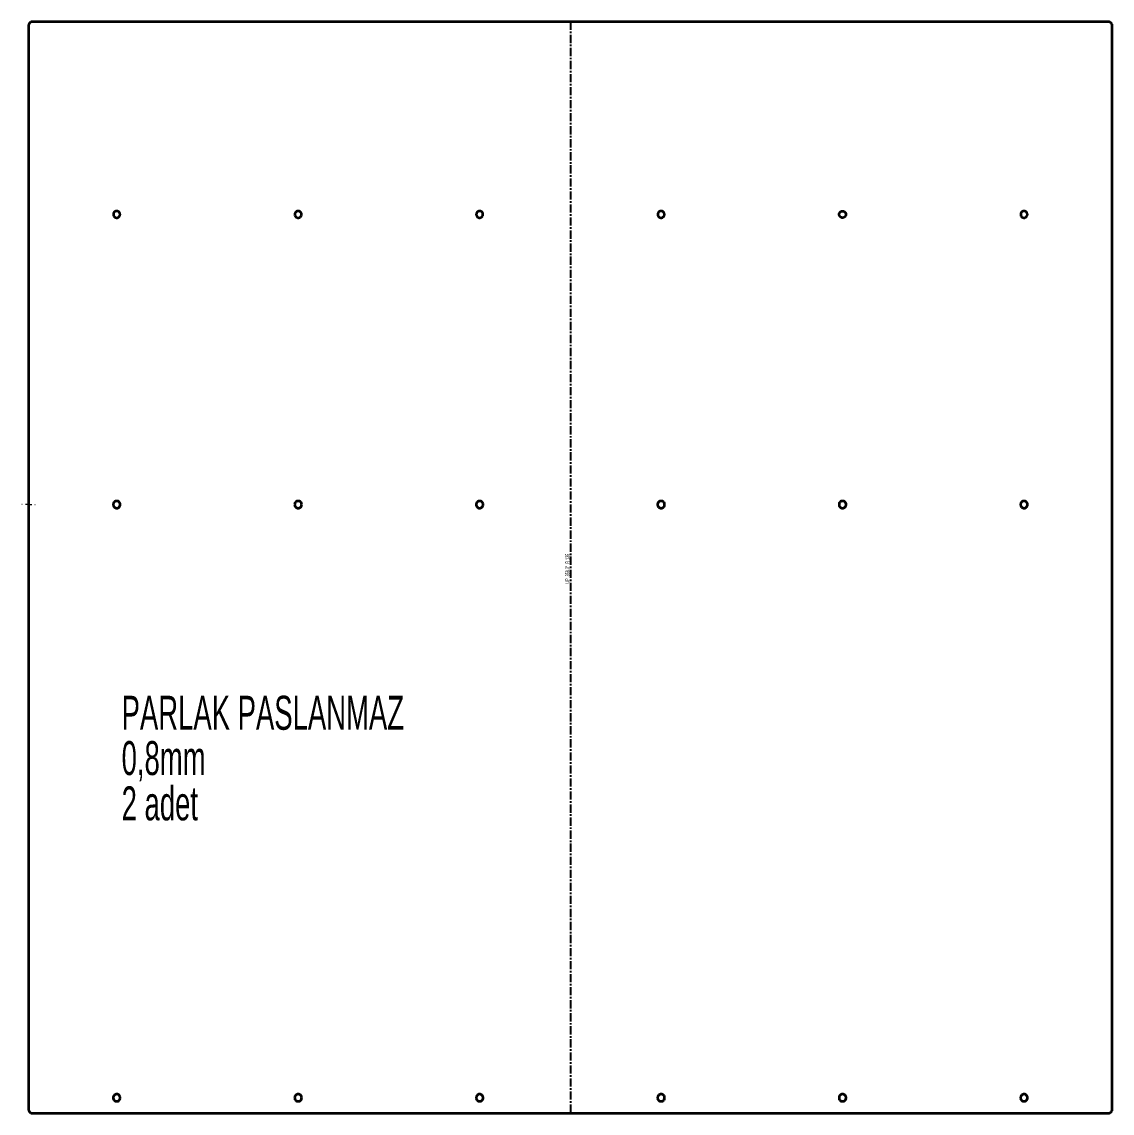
# Model space of a CAD drawing. Header units: millimetres. Extents: x -568 to 562, y -479 to 1082.
# Drawn here: x -317 to 533, y 232 to 1082 of the extents above; entities that cross this region are included whole.
import ezdxf

# ---------------------------------------------------------------- set-up
doc = ezdxf.new("R2010")
doc.units = ezdxf.units.MM
doc.linetypes.add('CENTER', pattern=[10.16, 6.35, -1.27, 1.27, -1.27])
doc.styles.add('SLDTEXTSTYLE0', font='TXT', dxfattribs={"width": 0.605})
doc.styles.add('SLDTEXTSTYLE1', font='TXT', dxfattribs={"width": 0.574118})

# ---------------------------------------------------------------- blocks, each defined once
blk = doc.blocks.new('SW_CENTERMARKSYMBOL_0')
at = {"color": 0, "linetype": 'Continuous', "lineweight": 18}
for p, q in [((-5, 0), (-5.25, 0)), ((0, 0), (-2.5, 0)), ((0, 5), (0, 5.25)), ((0, 0), (0, 2.5)), ((0, 0), (0, -2.5)), ((0, 0), (2.5, 0)), ((5, 0), (5.25, 0)), ((0, -5), (0, -5.25))]:
    blk.add_line(p, q, dxfattribs=at)

msp = doc.modelspace()

# ---------------------------------------------------------------- linework, layer by layer
at = {"color": 7, "linetype": 'Continuous', "lineweight": 35}
for p, q in [((530.13, 1082.12), (-308.35, 1082.12)), ((-311.35, 1079.12), (-311.35, 235.12)), ((533.13, 235.12), (533.13, 1079.12)), ((323.01, 929.52), (322.81, 929.53)), ((-239.91, 706.12), (-240.02, 706.91)), ((-98.49, 706.12), (-98.61, 706.91)), ((37.45, 706.12), (37.57, 705.33)), ((467.16, 706.12), (467.05, 706.91)), ((-98.49, 244.12), (-98.61, 244.91)), ((184.33, 244.12), (184.22, 244.91)), ((-308.35, 232.12), (530.13, 232.12))]:
    msp.add_line(p, q, dxfattribs=at)
at = {"color": 7, "linetype": 'CENTER'}
msp.add_line((110.89, 1082.12), (110.89, 232.12), dxfattribs=at)
at = {"color": 7, "linetype": 'Continuous', "lineweight": 35}
for points, knots in [([(-308.35, 1082.12), (-308.4, 1082.12), (-308.52, 1082.12), (-308.69, 1082.1), (-308.86, 1082.08), (-309.02, 1082.04), (-309.19, 1082), (-309.34, 1081.95), (-309.63, 1081.84), (-310.02, 1081.63), (-310.48, 1081.26), (-310.86, 1080.8), (-311.09, 1080.36), (-311.22, 1080), (-311.29, 1079.71), (-311.34, 1079.42), (-311.34, 1079.22), (-311.35, 1079.12)], [0, 0, 0, 0, 0.037211, 0.07376, 0.109744, 0.145265, 0.180428, 0.21534, 0.250114, 0.374975, 0.499986, 0.624846, 0.749858, 0.812148, 0.874201, 0.936621, 1, 1, 1, 1]), ([(533.13, 1079.12), (533.13, 1079.18), (533.13, 1079.3), (533.11, 1079.47), (533.09, 1079.64), (533.06, 1079.8), (533.01, 1079.96), (532.96, 1080.12), (532.86, 1080.4), (532.64, 1080.8), (532.27, 1081.26), (531.81, 1081.63), (531.38, 1081.86), (531.01, 1082), (530.72, 1082.07), (530.43, 1082.11), (530.23, 1082.12), (530.13, 1082.12)], [0, 0, 0, 0, 0.037209, 0.073756, 0.10974, 0.145261, 0.180424, 0.215338, 0.250114, 0.374975, 0.499986, 0.624846, 0.749858, 0.812146, 0.874199, 0.936619, 1, 1, 1, 1]), ([(-245.24, 932.12), (-245.24, 932.29), (-245.21, 932.63), (-245.06, 933.12), (-244.82, 933.58), (-244.49, 933.97), (-244.1, 934.3), (-243.64, 934.54), (-243.15, 934.69), (-242.64, 934.74), (-242.13, 934.69), (-241.64, 934.54), (-241.19, 934.3), (-240.79, 933.97), (-240.46, 933.58), (-240.22, 933.12), (-240.07, 932.63), (-240.02, 932.12), (-240.07, 931.61), (-240.22, 931.12), (-240.46, 930.67), (-240.79, 930.27), (-241.19, 929.95), (-241.64, 929.71), (-242.13, 929.55), (-242.64, 929.51), (-243.15, 929.55), (-243.64, 929.7), (-244.09, 929.94), (-244.49, 930.27), (-244.82, 930.67), (-245.06, 931.12), (-245.21, 931.61), (-245.24, 931.95), (-245.24, 932.12)], [0, 0, 0, 0, 0.031235, 0.062499, 0.093732, 0.124999, 0.15624, 0.187499, 0.218734, 0.25, 0.281223, 0.312499, 0.343716, 0.375, 0.40622, 0.4375, 0.468727, 0.5, 0.531222, 0.562499, 0.593714, 0.624999, 0.65622, 0.687499, 0.718736, 0.75, 0.78124, 0.8125, 0.843733, 0.875, 0.906224, 0.937499, 0.968732, 1, 1, 1, 1]), ([(-103.83, 932.12), (-103.83, 932.29), (-103.8, 932.63), (-103.65, 933.12), (-103.4, 933.58), (-103.08, 933.97), (-102.68, 934.3), (-102.23, 934.54), (-101.74, 934.69), (-101.23, 934.74), (-100.72, 934.69), (-100.23, 934.54), (-99.77, 934.3), (-99.38, 933.97), (-99.05, 933.58), (-98.81, 933.12), (-98.66, 932.63), (-98.61, 932.12), (-98.66, 931.61), (-98.81, 931.12), (-99.05, 930.67), (-99.38, 930.27), (-99.77, 929.95), (-100.22, 929.71), (-100.72, 929.55), (-101.23, 929.51), (-101.74, 929.55), (-102.23, 929.7), (-102.68, 929.94), (-103.08, 930.27), (-103.4, 930.67), (-103.64, 931.12), (-103.8, 931.61), (-103.83, 931.95), (-103.83, 932.12)], [0, 0, 0, 0, 0.031235, 0.062499, 0.093732, 0.124999, 0.15624, 0.187499, 0.218734, 0.25, 0.281223, 0.312499, 0.343716, 0.375, 0.40622, 0.4375, 0.468727, 0.5, 0.531222, 0.562499, 0.593714, 0.624999, 0.65622, 0.687499, 0.718736, 0.75, 0.78124, 0.8125, 0.843733, 0.875, 0.906224, 0.937499, 0.968732, 1, 1, 1, 1]), ([(37.59, 932.12), (37.59, 932.29), (37.62, 932.63), (37.77, 933.12), (38.01, 933.58), (38.34, 933.97), (38.73, 934.3), (39.18, 934.54), (39.67, 934.69), (40.19, 934.74), (40.7, 934.69), (41.19, 934.54), (41.64, 934.3), (42.04, 933.97), (42.36, 933.58), (42.6, 933.12), (42.75, 932.63), (42.8, 932.12), (42.75, 931.61), (42.6, 931.12), (42.36, 930.67), (42.04, 930.27), (41.64, 929.95), (41.19, 929.71), (40.7, 929.55), (40.19, 929.51), (39.68, 929.55), (39.19, 929.7), (38.73, 929.94), (38.34, 930.27), (38.01, 930.67), (37.77, 931.12), (37.62, 931.61), (37.59, 931.95), (37.59, 932.12)], [0, 0, 0, 0, 0.031235, 0.062499, 0.093732, 0.124999, 0.15624, 0.187499, 0.218734, 0.25, 0.281223, 0.312499, 0.343716, 0.375, 0.40622, 0.4375, 0.468727, 0.5, 0.531222, 0.562499, 0.593714, 0.624999, 0.65622, 0.687499, 0.718736, 0.75, 0.78124, 0.8125, 0.843733, 0.875, 0.906224, 0.937499, 0.968732, 1, 1, 1, 1]), ([(179, 932.12), (179, 932.29), (179.03, 932.63), (179.18, 933.12), (179.42, 933.58), (179.75, 933.97), (180.14, 934.3), (180.6, 934.54), (181.09, 934.69), (181.6, 934.74), (182.11, 934.69), (182.6, 934.54), (183.05, 934.3), (183.45, 933.97), (183.78, 933.58), (184.02, 933.12), (184.17, 932.63), (184.22, 932.12), (184.17, 931.61), (184.02, 931.12), (183.78, 930.67), (183.45, 930.27), (183.06, 929.95), (182.6, 929.71), (182.11, 929.55), (181.6, 929.51), (181.09, 929.55), (180.6, 929.7), (180.15, 929.94), (179.75, 930.27), (179.42, 930.67), (179.18, 931.12), (179.03, 931.61), (179, 931.95), (179, 932.12)], [0, 0, 0, 0, 0.031235, 0.062499, 0.093732, 0.124999, 0.15624, 0.187499, 0.218734, 0.25, 0.281223, 0.312499, 0.343716, 0.375, 0.40622, 0.4375, 0.468727, 0.5, 0.531222, 0.562499, 0.593714, 0.624999, 0.65622, 0.687499, 0.718736, 0.75, 0.78124, 0.8125, 0.843733, 0.875, 0.906224, 0.937499, 0.968732, 1, 1, 1, 1]), ([(322.81, 929.53), (322.75, 929.54), (322.64, 929.55), (322.47, 929.58), (322.3, 929.62), (322.14, 929.67), (321.98, 929.73), (321.83, 929.8), (321.69, 929.88), (321.55, 929.97), (321.42, 930.06), (321.29, 930.17), (321.17, 930.29), (320.98, 930.49), (320.75, 930.81), (320.54, 931.27), (320.42, 931.77), (320.4, 932.27), (320.48, 932.77), (320.65, 933.25), (320.91, 933.68), (321.26, 934.06), (321.66, 934.36), (322.12, 934.58), (322.61, 934.71), (323.11, 934.74), (323.62, 934.67), (324.1, 934.5), (324.54, 934.25), (324.92, 933.92), (325.23, 933.52), (325.45, 933.06), (325.59, 932.58), (325.63, 932.07), (325.57, 931.57), (325.42, 931.09), (325.17, 930.64), (324.88, 930.3), (324.58, 930.04), (324.3, 929.86), (324, 929.71), (323.69, 929.6), (323.36, 929.54), (323.13, 929.53), (323.01, 929.52)], [0, 0, 0, 0, 0.011031, 0.021815, 0.03239, 0.042796, 0.053075, 0.06327, 0.073426, 0.083587, 0.093798, 0.104105, 0.114549, 0.125173, 0.156384, 0.187656, 0.218865, 0.250139, 0.28135, 0.312621, 0.343851, 0.375103, 0.40635, 0.437585, 0.468817, 0.500066, 0.531275, 0.562549, 0.593753, 0.625031, 0.656241, 0.687514, 0.718725, 0.749995, 0.7812, 0.812477, 0.843678, 0.874959, 0.895768, 0.916647, 0.937223, 0.957746, 0.978562, 1, 1, 1, 1]), ([(461.83, 932.12), (461.83, 932.29), (461.86, 932.63), (462.01, 933.12), (462.25, 933.58), (462.58, 933.97), (462.97, 934.3), (463.42, 934.54), (463.92, 934.69), (464.43, 934.74), (464.94, 934.69), (465.43, 934.54), (465.88, 934.3), (466.28, 933.97), (466.6, 933.58), (466.84, 933.12), (467, 932.63), (467.04, 932.12), (467, 931.61), (466.85, 931.12), (466.6, 930.67), (466.28, 930.27), (465.88, 929.95), (465.43, 929.71), (464.94, 929.55), (464.43, 929.51), (463.92, 929.55), (463.43, 929.7), (462.97, 929.94), (462.58, 930.27), (462.25, 930.67), (462.01, 931.12), (461.86, 931.61), (461.83, 931.95), (461.83, 932.12)], [0, 0, 0, 0, 0.031235, 0.062499, 0.093732, 0.124999, 0.15624, 0.187499, 0.218734, 0.25, 0.281223, 0.312499, 0.343716, 0.375, 0.40622, 0.4375, 0.468727, 0.5, 0.531222, 0.562499, 0.593714, 0.624999, 0.65622, 0.687499, 0.718736, 0.75, 0.78124, 0.8125, 0.843733, 0.875, 0.906224, 0.937499, 0.968732, 1, 1, 1, 1]), ([(-239.89, 706.12), (-239.89, 705.76), (-239.96, 705.4), (-240.24, 704.74), (-240.44, 704.43), (-240.95, 703.92), (-241.26, 703.72), (-241.92, 703.44), (-242.64, 703.3), (-243.36, 703.44), (-244.03, 703.72), (-244.33, 703.92), (-244.84, 704.43), (-245.04, 704.74), (-245.32, 705.4), (-245.46, 706.12), (-245.32, 706.84), (-245.04, 707.51), (-244.84, 707.81), (-244.33, 708.32), (-244.03, 708.53), (-243.36, 708.8), (-242.64, 708.94), (-241.92, 708.8), (-241.26, 708.53), (-240.95, 708.32), (-240.44, 707.81), (-240.24, 707.51), (-239.96, 706.84), (-239.89, 706.48), (-239.89, 706.12)], [0, 0, 0, 0, 0.0625, 0.062506, 0.125, 0.125009, 0.1875, 0.187506, 0.25, 0.312494, 0.312501, 0.374992, 0.375001, 0.437494, 0.437501, 0.5, 0.5625, 0.562506, 0.625, 0.625009, 0.6875, 0.687506, 0.75, 0.812494, 0.8125, 0.874992, 0.875001, 0.937494, 0.937501, 1, 1, 1, 1]), ([(-240.32, 704.69), (-240.19, 704.93), (-239.95, 705.38), (-239.92, 705.89), (-239.91, 706.12)], [0, 0, 0, 0, 0.535862, 1, 1, 1, 1]), ([(-98.48, 706.12), (-98.48, 705.76), (-98.55, 705.4), (-98.82, 704.74), (-99.03, 704.43), (-99.54, 703.92), (-99.84, 703.72), (-100.51, 703.44), (-101.23, 703.3), (-101.95, 703.44), (-102.61, 703.72), (-102.92, 703.92), (-103.43, 704.43), (-103.63, 704.74), (-103.91, 705.4), (-104.05, 706.12), (-103.91, 706.84), (-103.63, 707.51), (-103.43, 707.81), (-102.92, 708.32), (-102.61, 708.53), (-101.95, 708.8), (-101.23, 708.94), (-100.51, 708.8), (-99.84, 708.53), (-99.54, 708.32), (-99.03, 707.81), (-98.82, 707.51), (-98.55, 706.84), (-98.48, 706.48), (-98.48, 706.12)], [0, 0, 0, 0, 0.0625, 0.062506, 0.125, 0.125009, 0.1875, 0.187506, 0.25, 0.312494, 0.312501, 0.374992, 0.375001, 0.437494, 0.437501, 0.5, 0.5625, 0.562506, 0.625, 0.625009, 0.6875, 0.687506, 0.75, 0.812494, 0.8125, 0.874992, 0.875001, 0.937494, 0.937501, 1, 1, 1, 1]), ([(-98.91, 704.69), (-98.78, 704.93), (-98.54, 705.38), (-98.51, 705.89), (-98.49, 706.12)], [0, 0, 0, 0, 0.535862, 1, 1, 1, 1]), ([(37.44, 706.12), (37.44, 706.48), (37.51, 706.84), (37.78, 707.51), (37.99, 707.81), (38.5, 708.32), (38.8, 708.53), (39.47, 708.8), (40.19, 708.94), (40.91, 708.8), (41.57, 708.53), (41.88, 708.32), (42.39, 707.81), (42.59, 707.51), (42.87, 706.84), (43.01, 706.12), (42.87, 705.4), (42.59, 704.74), (42.39, 704.43), (41.88, 703.92), (41.57, 703.72), (40.91, 703.44), (40.19, 703.3), (39.47, 703.44), (38.8, 703.72), (38.5, 703.92), (37.99, 704.43), (37.78, 704.74), (37.51, 705.4), (37.44, 705.76), (37.44, 706.12)], [0, 0, 0, 0, 0.0625, 0.062506, 0.125, 0.125009, 0.1875, 0.187506, 0.25, 0.312494, 0.312501, 0.374992, 0.375001, 0.437494, 0.437501, 0.5, 0.5625, 0.562506, 0.625, 0.625009, 0.6875, 0.687506, 0.75, 0.812494, 0.8125, 0.874992, 0.875001, 0.937494, 0.937501, 1, 1, 1, 1]), ([(37.87, 707.55), (37.74, 707.31), (37.5, 706.86), (37.47, 706.36), (37.45, 706.12)], [0, 0, 0, 0, 0.535688, 1, 1, 1, 1]), ([(178.85, 706.12), (178.85, 706.48), (178.92, 706.84), (179.2, 707.51), (179.4, 707.81), (179.91, 708.32), (180.21, 708.53), (180.88, 708.8), (181.6, 708.94), (182.32, 708.8), (182.99, 708.53), (183.29, 708.32), (183.8, 707.81), (184, 707.51), (184.28, 706.84), (184.42, 706.12), (184.28, 705.4), (184, 704.74), (183.8, 704.43), (183.29, 703.92), (182.99, 703.72), (182.32, 703.44), (181.6, 703.3), (180.88, 703.44), (180.21, 703.72), (179.91, 703.92), (179.4, 704.43), (179.2, 704.74), (178.92, 705.4), (178.85, 705.76), (178.85, 706.12)], [0, 0, 0, 0, 0.0625, 0.062506, 0.125, 0.125009, 0.1875, 0.187506, 0.25, 0.312494, 0.312501, 0.374992, 0.375001, 0.437494, 0.437501, 0.5, 0.5625, 0.562506, 0.625, 0.625009, 0.6875, 0.687506, 0.75, 0.812494, 0.8125, 0.874992, 0.875001, 0.937494, 0.937501, 1, 1, 1, 1]), ([(179.28, 707.55), (179.15, 707.31), (178.91, 706.86), (178.88, 706.36), (178.87, 706.12)], [0, 0, 0, 0, 0.535862, 1, 1, 1, 1]), ([(178.87, 706.12), (178.87, 705.84), (178.87, 705.54), (179.01, 705.28), (179.02, 705.25)], [0, 0, 0, 0, 0.914219, 1, 1, 1, 1]), ([(325.76, 706.12), (325.76, 705.76), (325.69, 705.4), (325.42, 704.74), (325.21, 704.43), (324.7, 703.92), (324.4, 703.72), (323.73, 703.44), (323.01, 703.3), (322.29, 703.44), (321.63, 703.72), (321.32, 703.92), (320.81, 704.43), (320.61, 704.74), (320.33, 705.4), (320.19, 706.12), (320.33, 706.84), (320.61, 707.51), (320.81, 707.81), (321.32, 708.32), (321.63, 708.53), (322.29, 708.8), (323.01, 708.94), (323.73, 708.8), (324.4, 708.53), (324.7, 708.32), (325.21, 707.81), (325.42, 707.51), (325.69, 706.84), (325.76, 706.48), (325.76, 706.12)], [0, 0, 0, 0, 0.0625, 0.062506, 0.125, 0.125009, 0.1875, 0.187506, 0.25, 0.312494, 0.312501, 0.374992, 0.375001, 0.437494, 0.437501, 0.5, 0.5625, 0.562506, 0.625, 0.625009, 0.6875, 0.687506, 0.75, 0.812494, 0.8125, 0.874992, 0.875001, 0.937494, 0.937501, 1, 1, 1, 1]), ([(325.33, 704.69), (325.46, 704.93), (325.7, 705.38), (325.73, 705.89), (325.75, 706.12)], [0, 0, 0, 0, 0.535862, 1, 1, 1, 1]), ([(325.75, 706.12), (325.75, 706.4), (325.74, 706.7), (325.61, 706.97), (325.6, 706.99)], [0, 0, 0, 0, 0.914219, 1, 1, 1, 1]), ([(467.18, 706.12), (467.18, 705.76), (467.11, 705.4), (466.83, 704.74), (466.63, 704.43), (466.12, 703.92), (465.81, 703.72), (465.15, 703.44), (464.43, 703.3), (463.71, 703.44), (463.04, 703.72), (462.74, 703.92), (462.23, 704.43), (462.02, 704.74), (461.75, 705.4), (461.6, 706.12), (461.75, 706.84), (462.02, 707.51), (462.23, 707.81), (462.74, 708.32), (463.04, 708.53), (463.71, 708.8), (464.43, 708.94), (465.15, 708.8), (465.81, 708.53), (466.12, 708.32), (466.63, 707.81), (466.83, 707.51), (467.11, 706.84), (467.18, 706.48), (467.18, 706.12)], [0, 0, 0, 0, 0.0625, 0.062506, 0.125, 0.125009, 0.1875, 0.187506, 0.25, 0.312494, 0.312501, 0.374992, 0.375001, 0.437494, 0.437501, 0.5, 0.5625, 0.562506, 0.625, 0.625009, 0.6875, 0.687506, 0.75, 0.812494, 0.8125, 0.874992, 0.875001, 0.937494, 0.937501, 1, 1, 1, 1]), ([(466.74, 704.69), (466.87, 704.93), (467.12, 705.38), (467.15, 705.89), (467.16, 706.12)], [0, 0, 0, 0, 0.535862, 1, 1, 1, 1]), ([(-245.39, 244.12), (-245.39, 244.48), (-245.32, 244.84), (-245.04, 245.51), (-244.84, 245.81), (-244.33, 246.32), (-244.03, 246.53), (-243.36, 246.8), (-242.64, 246.94), (-241.92, 246.8), (-241.26, 246.53), (-240.95, 246.32), (-240.44, 245.81), (-240.24, 245.51), (-239.96, 244.84), (-239.82, 244.12), (-239.96, 243.4), (-240.24, 242.74), (-240.44, 242.43), (-240.95, 241.92), (-241.26, 241.72), (-241.92, 241.44), (-242.64, 241.3), (-243.36, 241.44), (-244.03, 241.72), (-244.33, 241.92), (-244.84, 242.43), (-245.04, 242.74), (-245.32, 243.4), (-245.39, 243.76), (-245.39, 244.12)], [0, 0, 0, 0, 0.062499, 0.062506, 0.124999, 0.125008, 0.1875, 0.187506, 0.25, 0.312494, 0.3125, 0.374991, 0.375, 0.437494, 0.4375, 0.5, 0.562499, 0.562506, 0.624999, 0.625008, 0.687499, 0.687506, 0.75, 0.812494, 0.8125, 0.874991, 0.875, 0.937494, 0.9375, 1, 1, 1, 1]), ([(-98.48, 244.12), (-98.48, 243.76), (-98.55, 243.4), (-98.82, 242.74), (-99.03, 242.43), (-99.54, 241.92), (-99.84, 241.72), (-100.51, 241.44), (-101.23, 241.3), (-101.95, 241.44), (-102.61, 241.72), (-102.92, 241.92), (-103.43, 242.43), (-103.63, 242.74), (-103.91, 243.4), (-104.05, 244.12), (-103.91, 244.84), (-103.63, 245.51), (-103.43, 245.81), (-102.92, 246.32), (-102.61, 246.53), (-101.95, 246.8), (-101.23, 246.94), (-100.51, 246.8), (-99.84, 246.53), (-99.54, 246.32), (-99.03, 245.81), (-98.82, 245.51), (-98.55, 244.84), (-98.48, 244.48), (-98.48, 244.12)], [0, 0, 0, 0, 0.062499, 0.062506, 0.124999, 0.125008, 0.1875, 0.187506, 0.25, 0.312494, 0.3125, 0.374991, 0.375, 0.437494, 0.4375, 0.5, 0.562499, 0.562506, 0.624999, 0.625008, 0.687499, 0.687506, 0.75, 0.812494, 0.8125, 0.874991, 0.875, 0.937494, 0.9375, 1, 1, 1, 1]), ([(42.94, 244.12), (42.94, 243.76), (42.87, 243.4), (42.59, 242.74), (42.39, 242.43), (41.88, 241.92), (41.57, 241.72), (40.91, 241.44), (40.19, 241.3), (39.47, 241.44), (38.8, 241.72), (38.5, 241.92), (37.99, 242.43), (37.78, 242.74), (37.51, 243.4), (37.36, 244.12), (37.51, 244.84), (37.78, 245.51), (37.99, 245.81), (38.5, 246.32), (38.8, 246.53), (39.47, 246.8), (40.19, 246.94), (40.91, 246.8), (41.57, 246.53), (41.88, 246.32), (42.39, 245.81), (42.59, 245.51), (42.87, 244.84), (42.94, 244.48), (42.94, 244.12)], [0, 0, 0, 0, 0.062499, 0.062506, 0.124999, 0.125008, 0.1875, 0.187506, 0.25, 0.312494, 0.3125, 0.374991, 0.375, 0.437494, 0.4375, 0.5, 0.562499, 0.562506, 0.624999, 0.625008, 0.687499, 0.687506, 0.75, 0.812494, 0.8125, 0.874991, 0.875, 0.937494, 0.9375, 1, 1, 1, 1]), ([(184.35, 244.12), (184.35, 243.76), (184.28, 243.4), (184, 242.74), (183.8, 242.43), (183.29, 241.92), (182.99, 241.72), (182.32, 241.44), (181.6, 241.3), (180.88, 241.44), (180.21, 241.72), (179.91, 241.92), (179.4, 242.43), (179.2, 242.74), (178.92, 243.4), (178.78, 244.12), (178.92, 244.84), (179.2, 245.51), (179.4, 245.81), (179.91, 246.32), (180.21, 246.53), (180.88, 246.8), (181.6, 246.94), (182.32, 246.8), (182.99, 246.53), (183.29, 246.32), (183.8, 245.81), (184, 245.51), (184.28, 244.84), (184.35, 244.48), (184.35, 244.12)], [0, 0, 0, 0, 0.062499, 0.062506, 0.124999, 0.125008, 0.1875, 0.187506, 0.25, 0.312494, 0.3125, 0.374991, 0.375, 0.437494, 0.4375, 0.5, 0.562499, 0.562506, 0.624999, 0.625008, 0.687499, 0.687506, 0.75, 0.812494, 0.8125, 0.874991, 0.875, 0.937494, 0.9375, 1, 1, 1, 1]), ([(325.76, 244.12), (325.76, 243.76), (325.69, 243.4), (325.42, 242.74), (325.21, 242.43), (324.7, 241.92), (324.4, 241.72), (323.73, 241.44), (323.01, 241.3), (322.29, 241.44), (321.63, 241.72), (321.32, 241.92), (320.81, 242.43), (320.61, 242.74), (320.33, 243.4), (320.19, 244.12), (320.33, 244.84), (320.61, 245.51), (320.81, 245.81), (321.32, 246.32), (321.63, 246.53), (322.29, 246.8), (323.01, 246.94), (323.73, 246.8), (324.4, 246.53), (324.7, 246.32), (325.21, 245.81), (325.42, 245.51), (325.69, 244.84), (325.76, 244.48), (325.76, 244.12)], [0, 0, 0, 0, 0.062499, 0.062506, 0.124999, 0.125008, 0.1875, 0.187506, 0.25, 0.312494, 0.3125, 0.374991, 0.375, 0.437494, 0.4375, 0.5, 0.562499, 0.562506, 0.624999, 0.625008, 0.687499, 0.687506, 0.75, 0.812494, 0.8125, 0.874991, 0.875, 0.937494, 0.9375, 1, 1, 1, 1]), ([(467.18, 244.12), (467.18, 243.76), (467.11, 243.4), (466.83, 242.74), (466.63, 242.43), (466.12, 241.92), (465.81, 241.72), (465.15, 241.44), (464.43, 241.3), (463.71, 241.44), (463.04, 241.72), (462.74, 241.92), (462.23, 242.43), (462.02, 242.74), (461.75, 243.4), (461.6, 244.12), (461.75, 244.84), (462.02, 245.51), (462.23, 245.81), (462.74, 246.32), (463.04, 246.53), (463.71, 246.8), (464.43, 246.94), (465.15, 246.8), (465.81, 246.53), (466.12, 246.32), (466.63, 245.81), (466.83, 245.51), (467.11, 244.84), (467.18, 244.48), (467.18, 244.12)], [0, 0, 0, 0, 0.062499, 0.062506, 0.124999, 0.125008, 0.1875, 0.187506, 0.25, 0.312494, 0.3125, 0.374991, 0.375, 0.437494, 0.4375, 0.5, 0.562499, 0.562506, 0.624999, 0.625008, 0.687499, 0.687506, 0.75, 0.812494, 0.8125, 0.874991, 0.875, 0.937494, 0.9375, 1, 1, 1, 1]), ([(-244.96, 245.55), (-245.09, 245.31), (-245.33, 244.86), (-245.36, 244.36), (-245.38, 244.12)], [0, 0, 0, 0, 0.535688, 1, 1, 1, 1]), ([(-245.38, 244.12), (-245.37, 243.84), (-245.37, 243.54), (-245.23, 243.28), (-245.22, 243.25)], [0, 0, 0, 0, 0.9132335, 1, 1, 1, 1]), ([(-98.91, 242.69), (-98.78, 242.93), (-98.54, 243.38), (-98.51, 243.89), (-98.49, 244.12)], [0, 0, 0, 0, 0.535862, 1, 1, 1, 1]), ([(42.5, 242.69), (42.63, 242.93), (42.88, 243.38), (42.91, 243.89), (42.92, 244.12)], [0, 0, 0, 0, 0.535688, 1, 1, 1, 1]), ([(42.92, 244.12), (42.92, 244.4), (42.92, 244.71), (42.78, 244.97), (42.77, 244.99)], [0, 0, 0, 0, 0.913234, 1, 1, 1, 1]), ([(183.92, 242.69), (184.05, 242.93), (184.29, 243.38), (184.32, 243.89), (184.33, 244.12)], [0, 0, 0, 0, 0.5358621, 1, 1, 1, 1]), ([(325.33, 242.69), (325.46, 242.93), (325.7, 243.38), (325.73, 243.89), (325.75, 244.12)], [0, 0, 0, 0, 0.5358621, 1, 1, 1, 1]), ([(325.75, 244.12), (325.75, 244.4), (325.74, 244.7), (325.61, 244.97), (325.6, 244.99)], [0, 0, 0, 0, 0.914218, 1, 1, 1, 1]), ([(466.74, 242.69), (466.87, 242.93), (467.12, 243.38), (467.15, 243.89), (467.16, 244.12)], [0, 0, 0, 0, 0.5358621, 1, 1, 1, 1]), ([(467.16, 244.12), (467.16, 244.4), (467.16, 244.7), (467.02, 244.97), (467.01, 244.99)], [0, 0, 0, 0, 0.914218, 1, 1, 1, 1]), ([(-311.35, 235.12), (-311.35, 235.06), (-311.34, 234.95), (-311.33, 234.78), (-311.3, 234.61), (-311.27, 234.44), (-311.23, 234.28), (-311.18, 234.13), (-311.07, 233.84), (-310.86, 233.44), (-310.48, 232.99), (-310.02, 232.61), (-309.59, 232.38), (-309.22, 232.25), (-308.94, 232.18), (-308.64, 232.13), (-308.45, 232.13), (-308.35, 232.12)], [0, 0, 0, 0, 0.037209, 0.073756, 0.10974, 0.145261, 0.180424, 0.215338, 0.250114, 0.374975, 0.499986, 0.624846, 0.749858, 0.812146, 0.874199, 0.936619, 1, 1, 1, 1]), ([(530.13, 232.12), (530.19, 232.12), (530.31, 232.13), (530.48, 232.14), (530.65, 232.17), (530.81, 232.2), (530.97, 232.24), (531.13, 232.29), (531.41, 232.4), (531.81, 232.61), (532.27, 232.99), (532.64, 233.44), (532.88, 233.88), (533.01, 234.25), (533.08, 234.53), (533.12, 234.83), (533.13, 235.02), (533.13, 235.12)], [0, 0, 0, 0, 0.037211, 0.07376, 0.109744, 0.145265, 0.180428, 0.21534, 0.250114, 0.374975, 0.499986, 0.624846, 0.749858, 0.812148, 0.874201, 0.936621, 1, 1, 1, 1])]:
    msp.add_open_spline(points, degree=3, knots=knots, dxfattribs=at)

# ---------------------------------------------------------------- block references
at = {"color": 7, "linetype": 'Continuous', "lineweight": 18}
msp.add_blockref('SW_CENTERMARKSYMBOL_0', (-311.35, 706.12), dxfattribs=at)

# ---------------------------------------------------------------- texts
at = {"color": 7, "linetype": 'Continuous', "lineweight": 0, "insert": (107.07, 656.23), "char_height": 3, "attachment_point": 2, "rotation": 90, "style": 'SLDTEXTSTYLE1'}
msp.add_mtext('UP  358.3°  R 135', dxfattribs=at)
at = {"color": 7, "linetype": 'Continuous', "lineweight": 0, "attachment_point": 1, "style": 'SLDTEXTSTYLE0'}
for s, insert, char_height in [('PARLAK PASLANMAZ', (-238.81, 557.21), 26.4583), ('0,8mm', (-238.81, 521.93), 26.458), ('2 adet', (-238.81, 486.65), 26.458)]:
    msp.add_mtext(s, dxfattribs=dict(at, insert=insert, char_height=char_height))

doc.saveas('drawing.dxf')
